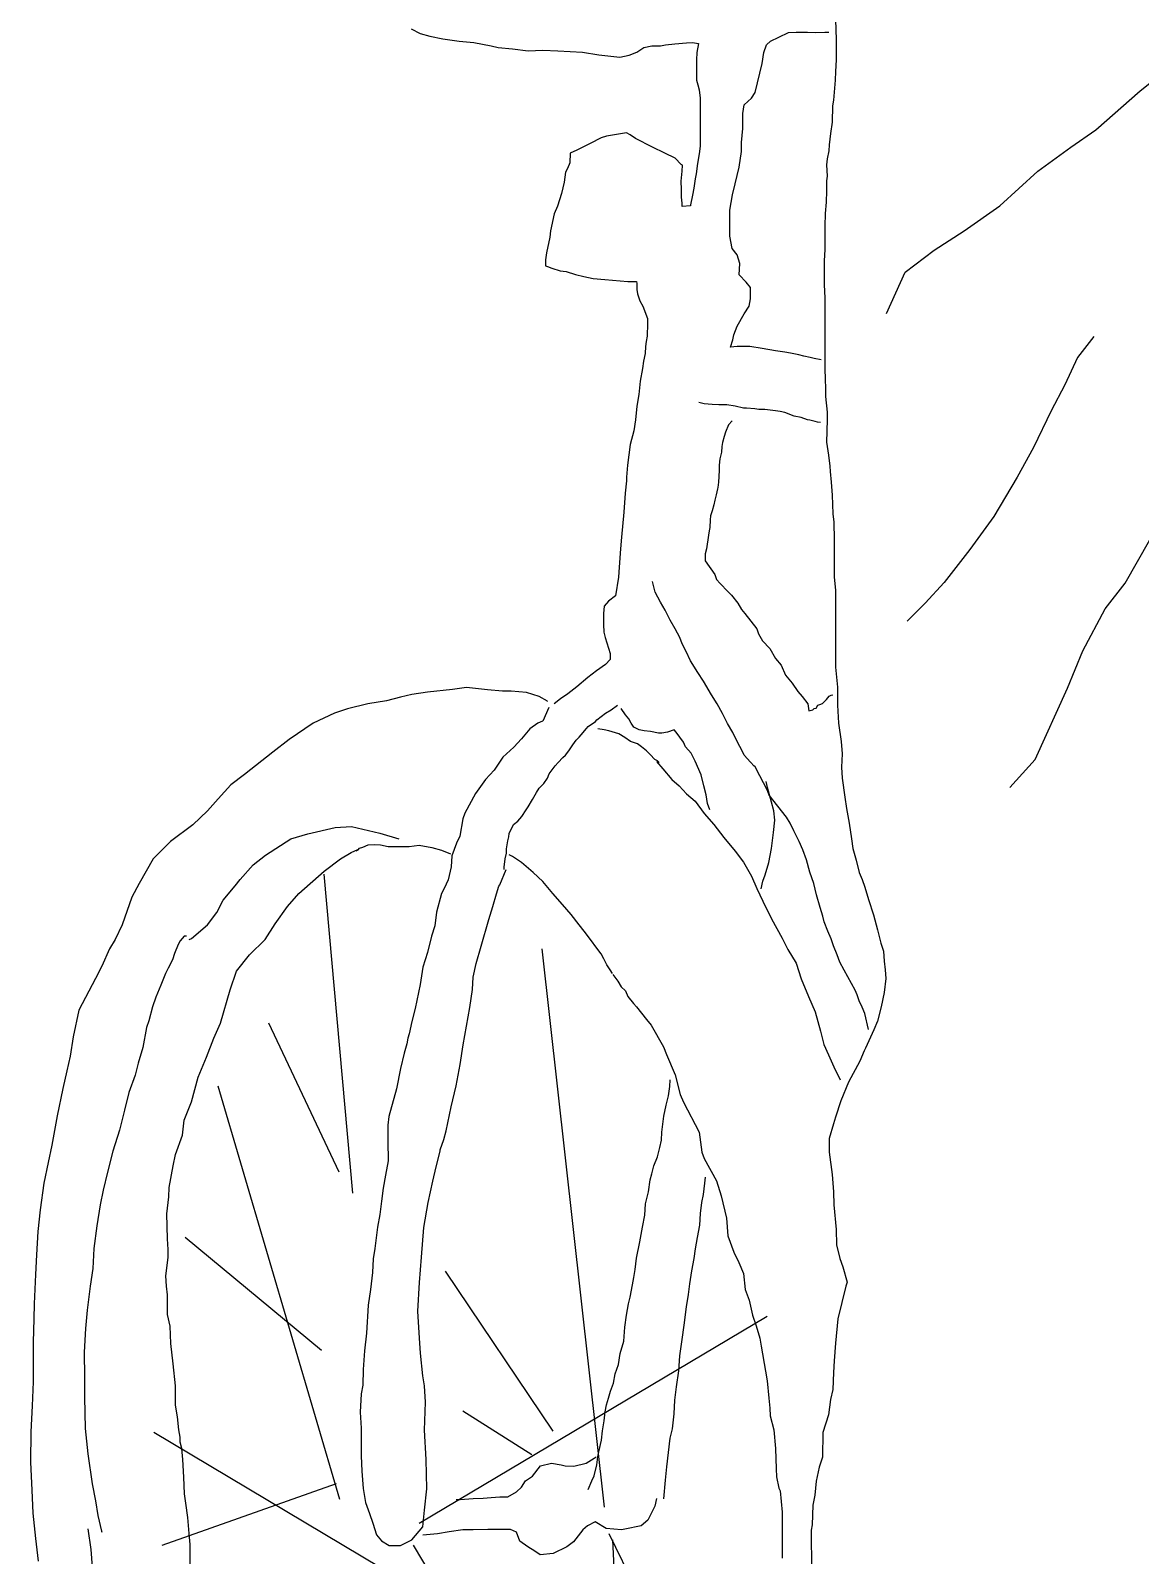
# Model space of a CAD drawing. Header units: millimetres. Extents: x 0 to 35, y -2 to 2.
# Drawn here: x 21.695 to 22.06, y 0.351 to 0.852 of the extents above; entities that cross this region are included whole.
import ezdxf

# ---------------------------------------------------------------- set-up
doc = ezdxf.new("R2010")
doc.units = ezdxf.units.MM
doc.layers.add('45-Biciklisti', color=7, linetype='Continuous')

# ---------------------------------------------------------------- blocks, each defined once
blk = doc.blocks.new('Cyclist 07 - Perspective view rear')
for p, q in [((-0.17984, 0.85227), (-0.17686, 0.85077)), ((-0.05597, 0.85107), (-0.05343, 0.85122)), ((-0.05343, 0.85122), (-0.0497, 0.85122)), ((-0.0497, 0.85122), (-0.04701, 0.85107)), ((-0.04701, 0.85107), (-0.04403, 0.85122)), ((-0.04403, 0.85122), (-0.04268, 0.85122)), ((-0.04045, 0.8554), (-0.0403, 0.84868)), ((-0.17686, 0.85077), (-0.17372, 0.84988)), ((-0.17372, 0.84988), (-0.1694, 0.84898)), ((-0.1694, 0.84898), (-0.16402, 0.84824)), ((-0.16402, 0.84824), (-0.15925, 0.84779)), ((-0.15925, 0.84779), (-0.15358, 0.84674)), ((-0.15358, 0.84674), (-0.15119, 0.84615)), ((-0.10343, 0.84615), (-0.10074, 0.84674)), ((-0.10074, 0.84674), (-0.09791, 0.84674)), ((-0.09791, 0.84674), (-0.09627, 0.84704)), ((-0.09627, 0.84704), (-0.09328, 0.84734)), ((-0.09328, 0.84734), (-0.0894, 0.84764)), ((-0.0894, 0.84764), (-0.08746, 0.84779)), ((-0.08746, 0.84779), (-0.08552, 0.84749)), ((-0.08552, 0.84749), (-0.08597, 0.84451)), ((-0.08552, 0.84749), (-0.08552, 0.84749)), ((-0.06403, 0.84451), (-0.06313, 0.84704)), ((-0.06313, 0.84704), (-0.06179, 0.84824)), ((-0.06179, 0.84824), (-0.0591, 0.84958)), ((-0.0591, 0.84958), (-0.05597, 0.85107)), ((-0.0403, 0.84868), (-0.0403, 0.84659)), ((-0.0403, 0.84659), (-0.0403, 0.84212)), ((-0.15119, 0.84615), (-0.14656, 0.8457)), ((-0.14656, 0.8457), (-0.14134, 0.8451)), ((-0.14134, 0.8451), (-0.13656, 0.84525)), ((-0.13656, 0.84525), (-0.13164, 0.8451)), ((-0.13164, 0.8451), (-0.12358, 0.84465)), ((-0.12358, 0.84465), (-0.1182, 0.84376)), ((-0.1182, 0.84376), (-0.11134, 0.84301)), ((-0.11134, 0.84301), (-0.1082, 0.84361)), ((-0.1082, 0.84361), (-0.10567, 0.84465)), ((-0.10567, 0.84465), (-0.10343, 0.84615)), ((-0.08597, 0.84451), (-0.08612, 0.84212)), ((-0.08612, 0.84212), (-0.08612, 0.84048)), ((-0.06462, 0.84092), (-0.06403, 0.84451)), ((-0.0403, 0.84212), (-0.04045, 0.83824)), ((-0.08612, 0.84048), (-0.08612, 0.83824)), ((-0.08612, 0.83824), (-0.08612, 0.8354)), ((-0.06686, 0.83137), (-0.06462, 0.84092)), ((-0.04045, 0.83824), (-0.0406, 0.8354)), ((0.05955, 0.83197), (0.06821, 0.83883)), ((-0.08612, 0.8354), (-0.08567, 0.83391)), ((-0.08567, 0.83391), (-0.08522, 0.83227)), ((-0.08522, 0.83227), (-0.08492, 0.82958)), ((-0.06806, 0.82958), (-0.06686, 0.83137)), ((-0.0406, 0.8354), (-0.04119, 0.82883)), ((0.04492, 0.81913), (0.05955, 0.83197)), ((-0.08492, 0.82958), (-0.08492, 0.82824)), ((-0.08492, 0.82824), (-0.08492, 0.8251)), ((-0.07089, 0.82451), (-0.07045, 0.82734)), ((-0.07045, 0.82734), (-0.06806, 0.82958)), ((-0.04149, 0.82704), (-0.04164, 0.82167)), ((-0.04119, 0.82883), (-0.04149, 0.82704)), ((-0.08492, 0.8251), (-0.08492, 0.82316)), ((-0.08492, 0.82316), (-0.08492, 0.82137)), ((-0.08492, 0.82137), (-0.08492, 0.81913)), ((-0.07089, 0.81958), (-0.07089, 0.82451)), ((-0.04164, 0.82167), (-0.04209, 0.81794)), ((-0.11746, 0.81645), (-0.12104, 0.81466)), ((-0.11567, 0.81704), (-0.11746, 0.81645)), ((-0.1091, 0.81809), (-0.11567, 0.81704)), ((-0.10791, 0.81749), (-0.1091, 0.81809)), ((-0.10612, 0.8163), (-0.10791, 0.81749)), ((-0.10059, 0.81346), (-0.10612, 0.8163)), ((-0.08492, 0.81913), (-0.08492, 0.81749)), ((-0.08492, 0.81749), (-0.08492, 0.81525)), ((-0.07134, 0.81495), (-0.07089, 0.81958)), ((-0.04209, 0.81794), (-0.04254, 0.81421)), ((0.03671, 0.81346), (0.04492, 0.81913)), ((-0.12761, 0.81152), (-0.12776, 0.80824)), ((-0.12537, 0.81242), (-0.12761, 0.81152)), ((-0.12104, 0.81466), (-0.12537, 0.81242)), ((-0.09656, 0.81152), (-0.10059, 0.81346)), ((-0.09313, 0.80988), (-0.09656, 0.81152)), ((-0.08522, 0.81122), (-0.08582, 0.80809)), ((-0.08492, 0.81376), (-0.08522, 0.81122)), ((-0.08492, 0.81525), (-0.08492, 0.81376)), ((-0.07209, 0.80689), (-0.07134, 0.81197)), ((-0.07134, 0.81197), (-0.07134, 0.81495)), ((-0.04268, 0.81227), (-0.04328, 0.80958)), ((-0.04254, 0.81421), (-0.04268, 0.81227)), ((0.02597, 0.80555), (0.03671, 0.81346)), ((-0.1285, 0.80645), (-0.1291, 0.80525)), ((-0.12776, 0.80824), (-0.1285, 0.80645)), ((-0.09119, 0.80779), (-0.09313, 0.80988)), ((-0.09074, 0.80749), (-0.09119, 0.80779)), ((-0.09089, 0.80555), (-0.09074, 0.80749)), ((-0.08582, 0.80809), (-0.08627, 0.80466)), ((-0.07343, 0.80137), (-0.07209, 0.80689)), ((-0.04328, 0.80958), (-0.04343, 0.80764)), ((-0.04343, 0.80764), (-0.04328, 0.80391)), ((-0.12955, 0.80197), (-0.13044, 0.79824)), ((-0.1291, 0.80525), (-0.12955, 0.80197)), ((-0.09119, 0.80227), (-0.09089, 0.80555)), ((-0.09104, 0.79958), (-0.09119, 0.80227)), ((-0.08656, 0.80301), (-0.08701, 0.80003)), ((-0.08627, 0.80466), (-0.08656, 0.80301)), ((-0.07433, 0.79779), (-0.07343, 0.80137)), ((-0.04328, 0.80391), (-0.04343, 0.80242)), ((-0.04343, 0.80242), (-0.04343, 0.79913)), ((0.01343, 0.79421), (0.02597, 0.80555)), ((-0.13044, 0.79824), (-0.13179, 0.79406)), ((-0.09104, 0.79704), (-0.09104, 0.79958)), ((-0.09089, 0.7951), (-0.09104, 0.79704)), ((-0.08746, 0.79764), (-0.08806, 0.79451)), ((-0.08701, 0.80003), (-0.08746, 0.79764)), ((-0.07522, 0.79272), (-0.07433, 0.79779)), ((-0.04343, 0.79913), (-0.04358, 0.7954)), ((-0.13283, 0.79152), (-0.13402, 0.786)), ((-0.13179, 0.79406), (-0.13283, 0.79152)), ((-0.09089, 0.79406), (-0.09089, 0.7951)), ((-0.08806, 0.79421), (-0.09089, 0.79391)), ((-0.09089, 0.79391), (-0.09089, 0.79406)), ((-0.08806, 0.79451), (-0.08806, 0.79421)), ((-0.07522, 0.78884), (-0.07522, 0.79272)), ((-0.04388, 0.79167), (-0.04403, 0.78749)), ((-0.04358, 0.7954), (-0.04388, 0.79167)), ((0.00179, 0.786), (0.01343, 0.79421)), ((-0.07522, 0.78421), (-0.07522, 0.78884)), ((-0.04403, 0.78749), (-0.04403, 0.78212)), ((-0.13432, 0.78391), (-0.13537, 0.77869)), ((-0.13402, 0.786), (-0.13432, 0.78391)), ((-0.07447, 0.78018), (-0.07522, 0.78421)), ((-0.04403, 0.78212), (-0.04403, 0.77988)), ((-0.00806, 0.77958), (0.00179, 0.786)), ((-0.13537, 0.77869), (-0.13567, 0.77645)), ((-0.13567, 0.77645), (-0.13567, 0.77451)), ((-0.07283, 0.77809), (-0.07447, 0.78018)), ((-0.07194, 0.77525), (-0.07283, 0.77809)), ((-0.04403, 0.77988), (-0.04418, 0.77615)), ((-0.04418, 0.77615), (-0.04418, 0.77272)), ((-0.01761, 0.77242), (-0.00806, 0.77958)), ((-0.13567, 0.77451), (-0.13507, 0.77421)), ((-0.13507, 0.77421), (-0.13358, 0.77376)), ((-0.13358, 0.77376), (-0.13089, 0.77287)), ((-0.13089, 0.77287), (-0.12895, 0.77257)), ((-0.12895, 0.77257), (-0.12582, 0.77167)), ((-0.12582, 0.77167), (-0.12313, 0.77093)), ((-0.07209, 0.77152), (-0.07194, 0.77525)), ((-0.06985, 0.76913), (-0.07209, 0.77152)), ((-0.04418, 0.77272), (-0.04418, 0.76839)), ((-0.02373, 0.75884), (-0.01761, 0.77242)), ((-0.12313, 0.77093), (-0.12, 0.77033)), ((-0.12, 0.77033), (-0.11626, 0.77003)), ((-0.11626, 0.77003), (-0.11119, 0.76958)), ((-0.11119, 0.76958), (-0.10865, 0.76928)), ((-0.10865, 0.76928), (-0.10582, 0.76928)), ((-0.10582, 0.76928), (-0.10567, 0.76869)), ((-0.10567, 0.76869), (-0.10567, 0.76675)), ((-0.10567, 0.76675), (-0.10552, 0.76525)), ((-0.06836, 0.76734), (-0.06985, 0.76913)), ((-0.06836, 0.76361), (-0.06836, 0.76734)), ((-0.04418, 0.76839), (-0.04403, 0.76391)), ((-0.10552, 0.76525), (-0.10477, 0.76302)), ((-0.10477, 0.76302), (-0.10373, 0.76122)), ((-0.10373, 0.76122), (-0.10223, 0.7572)), ((-0.07045, 0.75869), (-0.0688, 0.76122)), ((-0.0688, 0.76122), (-0.06836, 0.76361)), ((-0.04403, 0.76391), (-0.04403, 0.76063)), ((-0.10223, 0.7572), (-0.10223, 0.75555)), ((-0.07283, 0.75466), (-0.07045, 0.75869)), ((-0.04403, 0.76063), (-0.04403, 0.75764)), ((-0.04403, 0.75764), (-0.04403, 0.75182)), ((-0.10238, 0.75137), (-0.10268, 0.74958)), ((-0.10223, 0.75555), (-0.10238, 0.75137)), ((-0.07418, 0.75018), (-0.07388, 0.75182)), ((-0.07388, 0.75182), (-0.07283, 0.75466)), ((-0.04403, 0.75182), (-0.04403, 0.74973)), ((0.04433, 0.75123), (0.03895, 0.74436)), ((-0.10283, 0.74794), (-0.10298, 0.7457)), ((-0.10268, 0.74958), (-0.10283, 0.74794)), ((-0.07492, 0.74779), (-0.07418, 0.75018)), ((-0.07283, 0.74794), (-0.07492, 0.74779)), ((-0.06865, 0.74794), (-0.07283, 0.74794)), ((-0.06462, 0.74734), (-0.06865, 0.74794)), ((-0.06015, 0.7466), (-0.06462, 0.74734)), ((-0.05716, 0.74615), (-0.06015, 0.7466)), ((-0.05522, 0.74585), (-0.05716, 0.74615)), ((-0.04403, 0.74973), (-0.04403, 0.74346)), ((-0.10358, 0.74317), (-0.10388, 0.74078)), ((-0.10298, 0.7457), (-0.10358, 0.74317)), ((-0.05254, 0.74526), (-0.05522, 0.74585)), ((-0.05089, 0.74481), (-0.05254, 0.74526)), ((-0.0488, 0.74436), (-0.05089, 0.74481)), ((-0.04746, 0.74406), (-0.0488, 0.74436)), ((-0.04522, 0.74361), (-0.04746, 0.74406)), ((-0.04403, 0.74346), (-0.04403, 0.74078)), ((0.03895, 0.74436), (0.03477, 0.7354)), ((-0.10462, 0.7366), (-0.10507, 0.73227)), ((-0.10388, 0.74078), (-0.10462, 0.7366)), ((-0.04403, 0.74078), (-0.04388, 0.7372)), ((-0.04388, 0.7372), (-0.04373, 0.73436)), ((-0.10507, 0.73227), (-0.10567, 0.72839)), ((-0.04373, 0.73436), (-0.04373, 0.73152)), ((-0.04373, 0.73152), (-0.04328, 0.72645)), ((0.03477, 0.7354), (0.0303, 0.7269)), ((-0.10567, 0.72839), (-0.10612, 0.72391)), ((-0.08358, 0.72914), (-0.08537, 0.72958)), ((-0.08104, 0.72899), (-0.08358, 0.72914)), ((-0.0788, 0.72884), (-0.08104, 0.72899)), ((-0.07612, 0.72884), (-0.0788, 0.72884)), ((-0.07343, 0.72839), (-0.07612, 0.72884)), ((-0.07074, 0.72779), (-0.07343, 0.72839)), ((-0.0697, 0.72779), (-0.07074, 0.72779)), ((-0.06701, 0.72749), (-0.0697, 0.72779)), ((-0.06567, 0.72735), (-0.06701, 0.72749)), ((-0.06373, 0.72735), (-0.06567, 0.72735)), ((-0.06015, 0.7269), (-0.06373, 0.72735)), ((-0.05865, 0.7266), (-0.06015, 0.7269)), ((-0.05716, 0.7263), (-0.05865, 0.7266)), ((-0.05403, 0.72511), (-0.05716, 0.7263)), ((-0.04328, 0.72645), (-0.04328, 0.72391)), ((0.0303, 0.7269), (0.02448, 0.71481)), ((-0.10612, 0.72391), (-0.10671, 0.72033)), ((-0.07567, 0.72227), (-0.07656, 0.71988)), ((-0.07447, 0.72361), (-0.07567, 0.72227)), ((-0.05179, 0.72466), (-0.05403, 0.72511)), ((-0.0497, 0.72391), (-0.05179, 0.72466)), ((-0.04895, 0.72376), (-0.0497, 0.72391)), ((-0.04716, 0.72332), (-0.04895, 0.72376)), ((-0.04642, 0.72317), (-0.04716, 0.72332)), ((-0.04537, 0.72302), (-0.04642, 0.72317)), ((-0.04328, 0.72391), (-0.04343, 0.7166)), ((-0.10671, 0.72033), (-0.10791, 0.71585)), ((-0.07761, 0.71645), (-0.07776, 0.71511)), ((-0.07701, 0.71839), (-0.07761, 0.71645)), ((-0.07656, 0.71988), (-0.07701, 0.71839)), ((-0.04343, 0.7166), (-0.04283, 0.71227)), ((-0.10791, 0.71585), (-0.1088, 0.70899)), ((-0.0785, 0.71108), (-0.07865, 0.70899)), ((-0.07791, 0.71332), (-0.0785, 0.71108)), ((-0.07776, 0.71511), (-0.07791, 0.71332)), ((-0.04283, 0.71227), (-0.04239, 0.70869)), ((0.02448, 0.71481), (0.0191, 0.70511)), ((-0.1088, 0.70899), (-0.1091, 0.70511)), ((-0.07865, 0.70735), (-0.0788, 0.70526)), ((-0.07865, 0.70899), (-0.07865, 0.70735)), ((-0.04239, 0.70869), (-0.04224, 0.7069)), ((-0.04224, 0.7069), (-0.04194, 0.70347)), ((-0.1091, 0.70391), (-0.10955, 0.69988)), ((-0.1091, 0.70511), (-0.1091, 0.70391)), ((-0.07925, 0.70123), (-0.0797, 0.69929)), ((-0.0791, 0.70167), (-0.07925, 0.70123)), ((-0.07895, 0.70347), (-0.0791, 0.70167)), ((-0.0788, 0.70526), (-0.07895, 0.70347)), ((-0.04194, 0.70347), (-0.04164, 0.69914)), ((0.0191, 0.70511), (0.01149, 0.69212)), ((-0.10955, 0.69988), (-0.11, 0.69362)), ((-0.08044, 0.696), (-0.08104, 0.69406)), ((-0.08015, 0.6975), (-0.08044, 0.696)), ((-0.0797, 0.69929), (-0.08015, 0.6975)), ((-0.04164, 0.69914), (-0.04134, 0.69302)), ((-0.11, 0.69362), (-0.11074, 0.68541)), ((-0.08164, 0.69108), (-0.08179, 0.68854)), ((-0.08149, 0.69242), (-0.08164, 0.69108)), ((-0.08104, 0.69406), (-0.08149, 0.69242)), ((-0.04134, 0.69302), (-0.04104, 0.69033)), ((0.01149, 0.69212), (0.00358, 0.68138)), ((-0.08224, 0.686), (-0.08283, 0.68153)), ((-0.08194, 0.6875), (-0.08224, 0.686)), ((-0.08179, 0.68854), (-0.08194, 0.6875)), ((-0.04104, 0.69033), (-0.04089, 0.68451)), ((-0.11104, 0.68153), (-0.11149, 0.67556)), ((-0.11074, 0.68541), (-0.11104, 0.68153)), ((-0.08283, 0.68153), (-0.08328, 0.67988)), ((-0.04089, 0.68451), (-0.04089, 0.67929)), ((0.00358, 0.68138), (-0.00478, 0.67048)), ((0.05462, 0.67033), (0.06268, 0.68451)), ((-0.08328, 0.67988), (-0.08328, 0.67765)), ((-0.08328, 0.67765), (-0.08015, 0.67317)), ((-0.04089, 0.67929), (-0.04089, 0.67227)), ((-0.11179, 0.67227), (-0.11268, 0.66615)), ((-0.11149, 0.67556), (-0.11179, 0.67227)), ((-0.08015, 0.67317), (-0.07955, 0.67153)), ((-0.07955, 0.67153), (-0.07836, 0.67018)), ((-0.04089, 0.67227), (-0.04045, 0.66794)), ((-0.11268, 0.66615), (-0.11507, 0.66436)), ((-0.0997, 0.66735), (-0.10059, 0.67078)), ((-0.09791, 0.66406), (-0.0997, 0.66735)), ((-0.07836, 0.67018), (-0.07582, 0.6675)), ((-0.07582, 0.6675), (-0.07462, 0.6663)), ((-0.07462, 0.6663), (-0.07253, 0.66377)), ((-0.04045, 0.66794), (-0.04045, 0.66287)), ((-0.00478, 0.67048), (-0.01104, 0.66377)), ((0.04806, 0.66183), (0.05462, 0.67033)), ((-0.11641, 0.66272), (-0.11671, 0.66033)), ((-0.11507, 0.66436), (-0.11641, 0.66272)), ((-0.09641, 0.66138), (-0.09791, 0.66406)), ((-0.09477, 0.65809), (-0.09641, 0.66138)), ((-0.07253, 0.66377), (-0.07134, 0.66168)), ((-0.07134, 0.66168), (-0.0703, 0.66033)), ((-0.04045, 0.66287), (-0.04045, 0.65481)), ((-0.01104, 0.66377), (-0.01701, 0.6578)), ((0.04074, 0.64809), (0.04806, 0.66183)), ((-0.11671, 0.66033), (-0.11671, 0.65675)), ((-0.11671, 0.65675), (-0.11656, 0.65421)), ((-0.09313, 0.65526), (-0.09477, 0.65809)), ((-0.0703, 0.66033), (-0.06627, 0.65526)), ((-0.11656, 0.65421), (-0.11611, 0.65242)), ((-0.11611, 0.65242), (-0.11447, 0.6472)), ((-0.09164, 0.65242), (-0.09313, 0.65526)), ((-0.09089, 0.65033), (-0.09164, 0.65242)), ((-0.06627, 0.65526), (-0.06582, 0.65362)), ((-0.06582, 0.65362), (-0.06448, 0.65138)), ((-0.06448, 0.65138), (-0.06209, 0.64884)), ((-0.04045, 0.65481), (-0.04045, 0.64645)), ((-0.11447, 0.6472), (-0.11447, 0.64526)), ((-0.08955, 0.6478), (-0.09089, 0.65033)), ((-0.08806, 0.64481), (-0.08955, 0.6478)), ((-0.06209, 0.64884), (-0.06015, 0.64556)), ((-0.04045, 0.64645), (-0.04045, 0.64272)), ((0.03567, 0.63586), (0.04074, 0.64809)), ((-0.11895, 0.64153), (-0.12179, 0.63929)), ((-0.11597, 0.64362), (-0.11895, 0.64153)), ((-0.11447, 0.64526), (-0.11597, 0.64362)), ((-0.08567, 0.64093), (-0.08806, 0.64481)), ((-0.08388, 0.6381), (-0.08567, 0.64093)), ((-0.06015, 0.64556), (-0.05836, 0.64332)), ((-0.05836, 0.64332), (-0.05686, 0.64004)), ((-0.04045, 0.64272), (-0.03985, 0.63615)), ((-0.16164, 0.63601), (-0.16626, 0.63541)), ((-0.15477, 0.63526), (-0.16164, 0.63601)), ((-0.12537, 0.6363), (-0.12835, 0.63392)), ((-0.12179, 0.63929), (-0.12537, 0.6363)), ((-0.08119, 0.63362), (-0.08388, 0.6381)), ((-0.05686, 0.64004), (-0.05477, 0.6375)), ((-0.05477, 0.6375), (-0.05283, 0.63466)), ((-0.03985, 0.63615), (-0.03985, 0.63018)), ((-0.1879, 0.63168), (-0.19402, 0.63063)), ((-0.18328, 0.63287), (-0.1879, 0.63168)), ((-0.17955, 0.63377), (-0.18328, 0.63287)), ((-0.17447, 0.63451), (-0.17955, 0.63377)), ((-0.16626, 0.63541), (-0.17447, 0.63451)), ((-0.14985, 0.63481), (-0.15477, 0.63526)), ((-0.14701, 0.63481), (-0.14985, 0.63481)), ((-0.14193, 0.63436), (-0.14701, 0.63481)), ((-0.13776, 0.63302), (-0.14193, 0.63436)), ((-0.13507, 0.63153), (-0.13776, 0.63302)), ((-0.13507, 0.63138), (-0.13507, 0.63153)), ((-0.13074, 0.63227), (-0.13283, 0.63063)), ((-0.12835, 0.63392), (-0.13074, 0.63227)), ((-0.0794, 0.63063), (-0.08119, 0.63362)), ((-0.05283, 0.63466), (-0.05149, 0.63302)), ((-0.05149, 0.63302), (-0.04955, 0.63063)), ((-0.04477, 0.63078), (-0.04343, 0.63213)), ((-0.04343, 0.63213), (-0.04254, 0.63317)), ((-0.04254, 0.63317), (-0.04194, 0.63347)), ((-0.04194, 0.63347), (-0.04134, 0.63362)), ((0.02507, 0.61242), (0.03567, 0.63586)), ((-0.20492, 0.62765), (-0.21193, 0.62436)), ((-0.20074, 0.62899), (-0.20492, 0.62765)), ((-0.19402, 0.63063), (-0.20074, 0.62899)), ((-0.13462, 0.62944), (-0.13656, 0.62496)), ((-0.1188, 0.62541), (-0.11597, 0.62765)), ((-0.11597, 0.62765), (-0.11417, 0.62869)), ((-0.11417, 0.62869), (-0.11209, 0.63018)), ((-0.1094, 0.62705), (-0.11089, 0.62914)), ((-0.10835, 0.62571), (-0.1094, 0.62705)), ((-0.07761, 0.6275), (-0.0794, 0.63063)), ((-0.07597, 0.62422), (-0.07761, 0.6275)), ((-0.04955, 0.63063), (-0.04925, 0.62839)), ((-0.04925, 0.62839), (-0.04791, 0.62869)), ((-0.04791, 0.62869), (-0.04746, 0.62914)), ((-0.04746, 0.62914), (-0.04686, 0.62929)), ((-0.04686, 0.62929), (-0.04627, 0.63018)), ((-0.04627, 0.63018), (-0.04567, 0.63048)), ((-0.04567, 0.63048), (-0.04477, 0.63078)), ((-0.03985, 0.63018), (-0.03955, 0.62436)), ((-0.21193, 0.62436), (-0.21984, 0.61899)), ((-0.14089, 0.62242), (-0.14358, 0.61914)), ((-0.1382, 0.62436), (-0.14089, 0.62242)), ((-0.13671, 0.62496), (-0.1382, 0.62436)), ((-0.13656, 0.62496), (-0.13671, 0.62496)), ((-0.12403, 0.62048), (-0.12223, 0.62257)), ((-0.12223, 0.62257), (-0.12164, 0.62317)), ((-0.12164, 0.62317), (-0.11925, 0.62481)), ((-0.11925, 0.62481), (-0.1188, 0.62541)), ((-0.11641, 0.62213), (-0.1185, 0.62242)), ((-0.11492, 0.62183), (-0.11641, 0.62213)), ((-0.11164, 0.62078), (-0.11492, 0.62183)), ((-0.10761, 0.62436), (-0.10835, 0.62571)), ((-0.10671, 0.62302), (-0.10761, 0.62436)), ((-0.10492, 0.62213), (-0.10671, 0.62302)), ((-0.10328, 0.62183), (-0.10492, 0.62213)), ((-0.10119, 0.62153), (-0.10328, 0.62183)), ((-0.09865, 0.62108), (-0.10119, 0.62153)), ((-0.09746, 0.62108), (-0.09865, 0.62108)), ((-0.09567, 0.62138), (-0.09746, 0.62108)), ((-0.09343, 0.62213), (-0.09567, 0.62138)), ((-0.09283, 0.62138), (-0.09343, 0.62213)), ((-0.09044, 0.6181), (-0.09283, 0.62138)), ((-0.07418, 0.62123), (-0.07597, 0.62422)), ((-0.07268, 0.6181), (-0.07418, 0.62123)), ((-0.03955, 0.62436), (-0.03866, 0.61825)), ((-0.21984, 0.61899), (-0.22522, 0.61481)), ((-0.14611, 0.61645), (-0.1497, 0.61317)), ((-0.14358, 0.61914), (-0.14611, 0.61645)), ((-0.12805, 0.61526), (-0.12671, 0.6172)), ((-0.12671, 0.6172), (-0.12567, 0.61869)), ((-0.12567, 0.61869), (-0.12462, 0.61974)), ((-0.12462, 0.61974), (-0.12403, 0.62048)), ((-0.1097, 0.61959), (-0.11164, 0.62078)), ((-0.10776, 0.61825), (-0.1097, 0.61959)), ((-0.10552, 0.6175), (-0.10776, 0.61825)), ((-0.10418, 0.6166), (-0.10552, 0.6175)), ((-0.10253, 0.61526), (-0.10418, 0.6166)), ((-0.0897, 0.6166), (-0.09044, 0.6181)), ((-0.08791, 0.61451), (-0.0897, 0.6166)), ((-0.07119, 0.61526), (-0.07268, 0.6181)), ((-0.03866, 0.61825), (-0.03836, 0.61422)), ((-0.22522, 0.61481), (-0.23447, 0.6075)), ((-0.1497, 0.61317), (-0.15253, 0.60884)), ((-0.13253, 0.61033), (-0.13149, 0.61138)), ((-0.13149, 0.61138), (-0.13, 0.61302)), ((-0.13, 0.61302), (-0.1291, 0.61377)), ((-0.1291, 0.61377), (-0.12805, 0.61526)), ((-0.10134, 0.61407), (-0.10253, 0.61526)), ((-0.09985, 0.61242), (-0.10134, 0.61407)), ((-0.09895, 0.61198), (-0.09985, 0.61242)), ((-0.09925, 0.61168), (-0.09716, 0.60929)), ((-0.09835, 0.61138), (-0.09895, 0.61198)), ((-0.08656, 0.61183), (-0.08791, 0.61451)), ((-0.08462, 0.60735), (-0.08656, 0.61183)), ((-0.07045, 0.61377), (-0.07119, 0.61526)), ((-0.06836, 0.61153), (-0.07045, 0.61377)), ((-0.06716, 0.61019), (-0.06836, 0.61153)), ((-0.03836, 0.61422), (-0.03851, 0.60989)), ((0.01672, 0.60317), (0.02507, 0.61242)), ((-0.23447, 0.6075), (-0.23895, 0.60407)), ((-0.15253, 0.60884), (-0.15537, 0.60586)), ((-0.13626, 0.60451), (-0.13507, 0.60631)), ((-0.13507, 0.60631), (-0.13447, 0.60765)), ((-0.13447, 0.60765), (-0.13253, 0.61033)), ((-0.09716, 0.60929), (-0.09418, 0.60586)), ((-0.08373, 0.60377), (-0.08462, 0.60735)), ((-0.06701, 0.61019), (-0.06716, 0.61019)), ((-0.06537, 0.60705), (-0.06701, 0.61019)), ((-0.06701, 0.61019), (-0.06701, 0.61019)), ((-0.06298, 0.60242), (-0.06537, 0.60705)), ((-0.03851, 0.60989), (-0.03836, 0.60631)), ((-0.03836, 0.60631), (-0.03746, 0.60004)), ((-0.23895, 0.60407), (-0.24313, 0.59944)), ((-0.15865, 0.60123), (-0.16223, 0.59481)), ((-0.15537, 0.60586), (-0.15865, 0.60123)), ((-0.13999, 0.59929), (-0.13865, 0.60153)), ((-0.13865, 0.60153), (-0.13776, 0.60302)), ((-0.13776, 0.60302), (-0.13626, 0.60451)), ((-0.09418, 0.60586), (-0.09179, 0.60377)), ((-0.09179, 0.60377), (-0.0894, 0.60108)), ((-0.0894, 0.60108), (-0.08656, 0.59869)), ((-0.08298, 0.60078), (-0.08373, 0.60377)), ((-0.06283, 0.60317), (-0.06328, 0.60511)), ((-0.06224, 0.60063), (-0.06298, 0.60242)), ((-0.06149, 0.5984), (-0.06283, 0.60317)), ((-0.24313, 0.59944), (-0.24671, 0.59556)), ((-0.14343, 0.59362), (-0.14208, 0.59586)), ((-0.14208, 0.59586), (-0.14134, 0.5969)), ((-0.14134, 0.5969), (-0.13999, 0.59929)), ((-0.08656, 0.59869), (-0.08358, 0.59466)), ((-0.08253, 0.59795), (-0.08298, 0.60078)), ((-0.08179, 0.59586), (-0.08253, 0.59795)), ((-0.05657, 0.59347), (-0.06224, 0.60063)), ((-0.06074, 0.59556), (-0.06149, 0.5984)), ((-0.03746, 0.60004), (-0.03686, 0.59631)), ((-0.03686, 0.59631), (-0.03597, 0.59153)), ((-0.25148, 0.59093), (-0.2588, 0.58541)), ((-0.24671, 0.59556), (-0.25148, 0.59093)), ((-0.16283, 0.59287), (-0.16387, 0.5872)), ((-0.16223, 0.59481), (-0.16283, 0.59287)), ((-0.14761, 0.5881), (-0.14626, 0.59108)), ((-0.14626, 0.59108), (-0.14477, 0.59213)), ((-0.14477, 0.59213), (-0.14343, 0.59362)), ((-0.08358, 0.59466), (-0.08044, 0.59108)), ((-0.08044, 0.59108), (-0.07716, 0.58675)), ((-0.06089, 0.5884), (-0.06045, 0.59243)), ((-0.06045, 0.59243), (-0.06074, 0.59556)), ((-0.05537, 0.59153), (-0.05657, 0.59347)), ((-0.05418, 0.58899), (-0.05537, 0.59153)), ((-0.03597, 0.59153), (-0.03522, 0.58631)), ((-0.2276, 0.58093), (-0.21925, 0.58631)), ((-0.21925, 0.58631), (-0.21372, 0.58795)), ((-0.21372, 0.58795), (-0.20477, 0.59004)), ((-0.20477, 0.59004), (-0.1994, 0.59034)), ((-0.1994, 0.59034), (-0.19014, 0.58825)), ((-0.19014, 0.58825), (-0.18387, 0.58631)), ((-0.16387, 0.5872), (-0.16492, 0.58496)), ((-0.14805, 0.58571), (-0.14776, 0.58705)), ((-0.14776, 0.58705), (-0.14761, 0.5881)), ((-0.07716, 0.58675), (-0.07343, 0.58228)), ((-0.06149, 0.58317), (-0.06089, 0.5884)), ((-0.05239, 0.58541), (-0.05418, 0.58899)), ((-0.03522, 0.58631), (-0.03477, 0.58317)), ((-0.2588, 0.58541), (-0.26447, 0.57974)), ((-0.23163, 0.5778), (-0.2276, 0.58093)), ((-0.20298, 0.57974), (-0.19954, 0.58183)), ((-0.19954, 0.58183), (-0.19731, 0.58287)), ((-0.1979, 0.58243), (-0.19716, 0.58272)), ((-0.19716, 0.58272), (-0.19671, 0.58332)), ((-0.19671, 0.58332), (-0.19566, 0.58362)), ((-0.19566, 0.58362), (-0.19387, 0.58437)), ((-0.19387, 0.58437), (-0.19178, 0.58451)), ((-0.19178, 0.58451), (-0.18984, 0.58437)), ((-0.18984, 0.58437), (-0.18731, 0.58377)), ((-0.18731, 0.58377), (-0.18581, 0.58377)), ((-0.18581, 0.58377), (-0.18044, 0.58377)), ((-0.18044, 0.58377), (-0.17716, 0.58422)), ((-0.17716, 0.58422), (-0.17298, 0.58347)), ((-0.17298, 0.58347), (-0.16984, 0.58257)), ((-0.16984, 0.58257), (-0.16686, 0.58138)), ((-0.16492, 0.58496), (-0.16641, 0.58078)), ((-0.14895, 0.57974), (-0.1485, 0.58168)), ((-0.1485, 0.58302), (-0.14805, 0.58571)), ((-0.1485, 0.58168), (-0.1485, 0.58302)), ((-0.14656, 0.58049), (-0.14761, 0.58108)), ((-0.07343, 0.58228), (-0.07074, 0.57869)), ((-0.06239, 0.57855), (-0.06149, 0.58317)), ((-0.05119, 0.58272), (-0.05239, 0.58541)), ((-0.05, 0.57944), (-0.05119, 0.58272)), ((-0.03477, 0.58317), (-0.03373, 0.57929)), ((-0.26447, 0.57974), (-0.26909, 0.57168)), ((-0.23596, 0.57302), (-0.23163, 0.5778)), ((-0.20835, 0.57571), (-0.20298, 0.57974)), ((-0.16671, 0.5772), (-0.16761, 0.57287)), ((-0.16641, 0.58078), (-0.16671, 0.5772)), ((-0.15074, 0.57123), (-0.14865, 0.57631)), ((-0.14925, 0.5772), (-0.1491, 0.57884)), ((-0.14925, 0.57631), (-0.14925, 0.5772)), ((-0.1491, 0.57884), (-0.14895, 0.57974)), ((-0.14358, 0.57855), (-0.14656, 0.58049)), ((-0.1397, 0.57526), (-0.14358, 0.57855)), ((-0.07074, 0.57869), (-0.06806, 0.57407)), ((-0.06358, 0.57452), (-0.06239, 0.57855)), ((-0.04895, 0.57541), (-0.05, 0.57944)), ((-0.03373, 0.57929), (-0.03269, 0.57526)), ((-0.26909, 0.57168), (-0.27148, 0.5672)), ((-0.24148, 0.56616), (-0.2376, 0.57093)), ((-0.2376, 0.57093), (-0.23596, 0.57302)), ((-0.21671, 0.5684), (-0.20835, 0.57571)), ((-0.20848, 0.57479), (-0.1991, 0.46995)), ((-0.16761, 0.57287), (-0.16895, 0.57004)), ((-0.15104, 0.57078), (-0.15074, 0.57123)), ((-0.13656, 0.57228), (-0.1397, 0.57526)), ((-0.13328, 0.5684), (-0.13656, 0.57228)), ((-0.06806, 0.57407), (-0.06627, 0.57004)), ((-0.06492, 0.56989), (-0.06433, 0.57243)), ((-0.06433, 0.57243), (-0.06358, 0.57452)), ((-0.04761, 0.57168), (-0.04895, 0.57541)), ((-0.04671, 0.56795), (-0.04761, 0.57168)), ((-0.03269, 0.57526), (-0.03179, 0.57302)), ((-0.03179, 0.57302), (-0.03089, 0.57049)), ((-0.27148, 0.5672), (-0.27462, 0.5581)), ((-0.24357, 0.56213), (-0.24148, 0.56616)), ((-0.22044, 0.56407), (-0.21671, 0.5684)), ((-0.16984, 0.5684), (-0.17149, 0.56228)), ((-0.16895, 0.57004), (-0.16984, 0.5684)), ((-0.15298, 0.56407), (-0.15179, 0.56825)), ((-0.15179, 0.56825), (-0.15104, 0.57078)), ((-0.13014, 0.56481), (-0.13328, 0.5684)), ((-0.06627, 0.57004), (-0.06433, 0.56586)), ((-0.06433, 0.56586), (-0.06149, 0.56004)), ((-0.04552, 0.56377), (-0.04671, 0.56795)), ((-0.03089, 0.57049), (-0.0297, 0.56646)), ((-0.0297, 0.56646), (-0.02806, 0.56138)), ((-0.24671, 0.5581), (-0.24357, 0.56213)), ((-0.22447, 0.5584), (-0.22044, 0.56407)), ((-0.17149, 0.56228), (-0.17208, 0.5578)), ((-0.15432, 0.55989), (-0.15298, 0.56407)), ((-0.12731, 0.56153), (-0.13014, 0.56481)), ((-0.12462, 0.5581), (-0.12731, 0.56153)), ((-0.04463, 0.56093), (-0.04552, 0.56377)), ((-0.04418, 0.55914), (-0.04463, 0.56093)), ((-0.02806, 0.56138), (-0.02672, 0.55646)), ((-0.27462, 0.5581), (-0.277, 0.55332)), ((-0.25193, 0.55362), (-0.24671, 0.5581)), ((-0.22775, 0.55332), (-0.22447, 0.5584)), ((-0.17208, 0.5578), (-0.17313, 0.55437)), ((-0.15686, 0.55108), (-0.15432, 0.55989)), ((-0.12298, 0.55601), (-0.12462, 0.5581)), ((-0.12089, 0.55332), (-0.12298, 0.55601)), ((-0.06149, 0.56004), (-0.05806, 0.55377)), ((-0.04298, 0.55601), (-0.04418, 0.55914)), ((-0.04194, 0.55347), (-0.04298, 0.55601)), ((-0.02672, 0.55646), (-0.02567, 0.55213)), ((-0.277, 0.55332), (-0.2788, 0.55019)), ((-0.25626, 0.55168), (-0.25745, 0.5487)), ((-0.25566, 0.55287), (-0.25626, 0.55168)), ((-0.25432, 0.55437), (-0.25566, 0.55287)), ((-0.25357, 0.55437), (-0.25432, 0.55437)), ((-0.25268, 0.55332), (-0.25193, 0.55362)), ((-0.23283, 0.54825), (-0.22775, 0.55332)), ((-0.17313, 0.55437), (-0.17447, 0.54899)), ((-0.1585, 0.54541), (-0.15686, 0.55108)), ((-0.1188, 0.55049), (-0.12089, 0.55332)), ((-0.05806, 0.55377), (-0.05612, 0.55004)), ((-0.04119, 0.55123), (-0.04194, 0.55347)), ((-0.04, 0.54825), (-0.04119, 0.55123)), ((-0.02567, 0.55213), (-0.02478, 0.54944)), ((-0.2788, 0.55019), (-0.28133, 0.54452)), ((-0.2582, 0.54661), (-0.25954, 0.54392)), ((-0.25745, 0.5487), (-0.2582, 0.54661)), ((-0.23716, 0.54287), (-0.23283, 0.54825)), ((-0.17447, 0.54899), (-0.17596, 0.54422)), ((-0.11637, 0.36694), (-0.13681, 0.5502)), ((-0.11746, 0.54855), (-0.1188, 0.55049)), ((-0.11656, 0.5469), (-0.11746, 0.54855)), ((-0.11552, 0.54496), (-0.11656, 0.5469)), ((-0.05612, 0.55004), (-0.05343, 0.54556)), ((-0.0391, 0.54586), (-0.04, 0.54825)), ((-0.03761, 0.54317), (-0.0391, 0.54586)), ((-0.02478, 0.54944), (-0.02448, 0.54616)), ((-0.02448, 0.54616), (-0.02418, 0.54332)), ((-0.28133, 0.54452), (-0.28342, 0.54049)), ((-0.26044, 0.54213), (-0.26193, 0.53825)), ((-0.25954, 0.54392), (-0.26044, 0.54213)), ((-0.23924, 0.53676), (-0.23716, 0.54287)), ((-0.17596, 0.54422), (-0.17686, 0.53855)), ((-0.1597, 0.5369), (-0.1594, 0.54093)), ((-0.1594, 0.54093), (-0.1585, 0.54541)), ((-0.11447, 0.54332), (-0.11552, 0.54496)), ((-0.11373, 0.54213), (-0.11447, 0.54332)), ((-0.11358, 0.54183), (-0.11194, 0.53959)), ((-0.05343, 0.54556), (-0.05179, 0.54034)), ((-0.03522, 0.53885), (-0.03761, 0.54317)), ((-0.02418, 0.54332), (-0.02403, 0.54049)), ((-0.28342, 0.54049), (-0.28894, 0.53004)), ((-0.26193, 0.53825), (-0.26357, 0.53437)), ((-0.24238, 0.52586), (-0.23924, 0.53676)), ((-0.17686, 0.53855), (-0.1785, 0.53064)), ((-0.16059, 0.53093), (-0.1597, 0.5369)), ((-0.11194, 0.53959), (-0.11089, 0.5378)), ((-0.11089, 0.5378), (-0.1094, 0.53646)), ((-0.1094, 0.53646), (-0.10865, 0.53452)), ((-0.05179, 0.54034), (-0.0494, 0.53452)), ((-0.03403, 0.53661), (-0.03522, 0.53885)), ((-0.03343, 0.53511), (-0.03403, 0.53661)), ((-0.02448, 0.53586), (-0.02552, 0.53123)), ((-0.02403, 0.54049), (-0.02448, 0.53586)), ((-0.26477, 0.53123), (-0.26596, 0.52661)), ((-0.26357, 0.53437), (-0.26477, 0.53123)), ((-0.16268, 0.5187), (-0.16059, 0.53093)), ((-0.10865, 0.53452), (-0.10686, 0.53228)), ((-0.10686, 0.53228), (-0.10582, 0.53123)), ((-0.10582, 0.53123), (-0.10253, 0.52705)), ((-0.0494, 0.53452), (-0.04716, 0.52959)), ((-0.03269, 0.53317), (-0.03343, 0.53511)), ((-0.03179, 0.53108), (-0.03269, 0.53317)), ((-0.03089, 0.52899), (-0.03179, 0.53108)), ((-0.02552, 0.53123), (-0.02672, 0.52646)), ((-0.28894, 0.53004), (-0.29074, 0.52138)), ((-0.26596, 0.52661), (-0.26671, 0.52437)), ((-0.24462, 0.52094), (-0.24238, 0.52586)), ((-0.20343, 0.47693), (-0.22652, 0.52578)), ((-0.17955, 0.52631), (-0.18044, 0.52228)), ((-0.1785, 0.53064), (-0.17955, 0.52631)), ((-0.10253, 0.52705), (-0.10104, 0.52511)), ((-0.04716, 0.52959), (-0.04537, 0.52317)), ((-0.0297, 0.52377), (-0.03089, 0.52899)), ((-0.02672, 0.52646), (-0.02791, 0.52362)), ((-0.29074, 0.52138), (-0.29178, 0.51497)), ((-0.26671, 0.52437), (-0.2679, 0.5178)), ((-0.24701, 0.51467), (-0.24462, 0.52094)), ((-0.18089, 0.52094), (-0.18119, 0.519)), ((-0.18044, 0.52228), (-0.18089, 0.52094)), ((-0.10104, 0.52511), (-0.09701, 0.5181)), ((-0.04537, 0.52317), (-0.04433, 0.51885)), ((-0.02791, 0.52362), (-0.0306, 0.51765)), ((-0.2679, 0.5178), (-0.26939, 0.51273)), ((-0.18208, 0.51601), (-0.18328, 0.51094)), ((-0.18119, 0.519), (-0.18208, 0.51601)), ((-0.16373, 0.51228), (-0.16268, 0.5187)), ((-0.09701, 0.5181), (-0.09597, 0.51556)), ((-0.04433, 0.51885), (-0.04283, 0.51541)), ((-0.03104, 0.51676), (-0.03254, 0.51332)), ((-0.0306, 0.51765), (-0.03104, 0.51676)), ((-0.29178, 0.51497), (-0.29282, 0.51019)), ((-0.26939, 0.51273), (-0.27044, 0.5087)), ((-0.24969, 0.5081), (-0.24701, 0.51467)), ((-0.18328, 0.51094), (-0.18462, 0.50422)), ((-0.16507, 0.50526), (-0.16373, 0.51228)), ((-0.09597, 0.51556), (-0.09313, 0.50885)), ((-0.04283, 0.51541), (-0.04104, 0.51153)), ((-0.04104, 0.51153), (-0.03895, 0.5072)), ((-0.03254, 0.51332), (-0.03627, 0.50646)), ((-0.29282, 0.51019), (-0.29417, 0.50437)), ((-0.27044, 0.5087), (-0.27253, 0.50303)), ((-0.25193, 0.50004), (-0.24969, 0.5081)), ((-0.09492, 0.50497), (-0.09477, 0.5072)), ((-0.09313, 0.50885), (-0.09149, 0.50243)), ((-0.03627, 0.50646), (-0.0388, 0.50034)), ((-0.29417, 0.50437), (-0.29596, 0.49541)), ((-0.27253, 0.50303), (-0.27387, 0.4972)), ((-0.20319, 0.36943), (-0.24312, 0.50518)), ((-0.18462, 0.50422), (-0.18716, 0.49512)), ((-0.16671, 0.4984), (-0.16507, 0.50526)), ((-0.09612, 0.49885), (-0.09537, 0.50198)), ((-0.09537, 0.50198), (-0.09492, 0.50497)), ((-0.09149, 0.50243), (-0.09044, 0.49989)), ((-0.27387, 0.4972), (-0.27551, 0.49064)), ((-0.25432, 0.49392), (-0.25193, 0.50004)), ((-0.16835, 0.49049), (-0.16671, 0.4984)), ((-0.09686, 0.49526), (-0.09612, 0.49885)), ((-0.09044, 0.49989), (-0.08522, 0.49004)), ((-0.0388, 0.50034), (-0.04045, 0.49497)), ((-0.29596, 0.49541), (-0.29775, 0.48571)), ((-0.25492, 0.489), (-0.25432, 0.49392)), ((-0.18716, 0.49512), (-0.18746, 0.49228)), ((-0.18746, 0.49228), (-0.18746, 0.48706)), ((-0.09746, 0.49004), (-0.09686, 0.49526)), ((-0.04119, 0.49273), (-0.04254, 0.48795)), ((-0.04045, 0.49497), (-0.04119, 0.49273)), ((-0.29775, 0.48571), (-0.29894, 0.48004)), ((-0.27551, 0.49064), (-0.27775, 0.48377)), ((-0.25715, 0.48273), (-0.25492, 0.489)), ((-0.18746, 0.48706), (-0.18731, 0.48064)), ((-0.17029, 0.48422), (-0.1691, 0.48765)), ((-0.1691, 0.48765), (-0.16835, 0.49049)), ((-0.09821, 0.48497), (-0.09761, 0.48735)), ((-0.09761, 0.48735), (-0.09746, 0.49004)), ((-0.08522, 0.49004), (-0.08433, 0.48347)), ((-0.04254, 0.48795), (-0.04254, 0.48347)), ((-0.27775, 0.48377), (-0.27954, 0.47691)), ((-0.2579, 0.479), (-0.25715, 0.48273)), ((-0.17164, 0.4787), (-0.17029, 0.48377)), ((-0.17029, 0.48377), (-0.17029, 0.48422)), ((-0.10015, 0.479), (-0.09895, 0.48198)), ((-0.09895, 0.48198), (-0.09821, 0.48497)), ((-0.08433, 0.48347), (-0.08358, 0.48138)), ((-0.08358, 0.48138), (-0.07955, 0.47407)), ((-0.04254, 0.48347), (-0.04164, 0.47616)), ((-0.29894, 0.48004), (-0.30044, 0.47333)), ((-0.27954, 0.47691), (-0.28088, 0.47094)), ((-0.25924, 0.47183), (-0.2579, 0.479)), ((-0.1882, 0.47586), (-0.18895, 0.47168)), ((-0.18731, 0.48064), (-0.1882, 0.47586)), ((-0.17268, 0.47392), (-0.17164, 0.4787)), ((-0.10134, 0.47437), (-0.10074, 0.47631)), ((-0.10074, 0.47631), (-0.10015, 0.479)), ((-0.04164, 0.47616), (-0.04119, 0.47049)), ((-0.30044, 0.47333), (-0.30163, 0.46452)), ((-0.28088, 0.47094), (-0.28193, 0.46616)), ((-0.25939, 0.46885), (-0.25924, 0.47183)), ((-0.18895, 0.47168), (-0.18955, 0.46736)), ((-0.17417, 0.46691), (-0.17268, 0.47392)), ((-0.10194, 0.47049), (-0.10134, 0.47437)), ((-0.08388, 0.46959), (-0.08343, 0.47333)), ((-0.08343, 0.47333), (-0.08313, 0.47527)), ((-0.07955, 0.47407), (-0.07806, 0.46915)), ((-0.28193, 0.46616), (-0.28297, 0.4593)), ((-0.25999, 0.46318), (-0.25939, 0.46885)), ((-0.18955, 0.46736), (-0.19014, 0.46303)), ((-0.17566, 0.4587), (-0.17417, 0.46691)), ((-0.10313, 0.46273), (-0.10283, 0.46646)), ((-0.10283, 0.46646), (-0.10194, 0.47049)), ((-0.08477, 0.46333), (-0.08433, 0.46691)), ((-0.08433, 0.46691), (-0.08388, 0.46959)), ((-0.07806, 0.46915), (-0.07627, 0.46183)), ((-0.04119, 0.47049), (-0.04104, 0.46616)), ((-0.04104, 0.46616), (-0.0403, 0.4581)), ((-0.30163, 0.46452), (-0.30238, 0.45736)), ((-0.25984, 0.45497), (-0.25999, 0.46318)), ((-0.19014, 0.46303), (-0.19089, 0.45885)), ((-0.10388, 0.45885), (-0.10313, 0.46273)), ((-0.08507, 0.45945), (-0.08477, 0.46333)), ((-0.07627, 0.46183), (-0.07582, 0.45601)), ((-0.30238, 0.45736), (-0.30282, 0.44974)), ((-0.28297, 0.4593), (-0.28402, 0.45183)), ((-0.19089, 0.45885), (-0.19178, 0.45183)), ((-0.17641, 0.449), (-0.17566, 0.4587)), ((-0.10477, 0.45407), (-0.10388, 0.45885)), ((-0.08582, 0.45542), (-0.08507, 0.45945)), ((-0.07582, 0.45601), (-0.07388, 0.45064)), ((-0.0403, 0.4581), (-0.04015, 0.45303)), ((-0.28402, 0.45183), (-0.28432, 0.44527)), ((-0.25954, 0.45153), (-0.25984, 0.45497)), ((-0.25954, 0.44885), (-0.25954, 0.45153)), ((-0.25394, 0.4555), (-0.20921, 0.41845)), ((-0.19178, 0.45183), (-0.19223, 0.4484)), ((-0.10582, 0.4487), (-0.10477, 0.45407)), ((-0.08686, 0.44855), (-0.08641, 0.45168)), ((-0.08641, 0.45168), (-0.08582, 0.45542)), ((-0.04015, 0.45303), (-0.0391, 0.44855)), ((-0.30282, 0.44974), (-0.30312, 0.44333)), ((-0.26029, 0.44288), (-0.25954, 0.44885)), ((-0.19223, 0.4484), (-0.19253, 0.44392)), ((-0.17701, 0.44064), (-0.17641, 0.449)), ((-0.10626, 0.44497), (-0.10582, 0.4487)), ((-0.08761, 0.44452), (-0.08686, 0.44855)), ((-0.07388, 0.45064), (-0.07224, 0.44721)), ((-0.07224, 0.44721), (-0.07074, 0.44362)), ((-0.0391, 0.44855), (-0.03806, 0.44586)), ((-0.03806, 0.44586), (-0.03672, 0.44079)), ((-0.30312, 0.44333), (-0.30357, 0.43363)), ((-0.28432, 0.44527), (-0.28521, 0.43945)), ((-0.26014, 0.43945), (-0.26029, 0.44288)), ((-0.19253, 0.44392), (-0.19313, 0.4384)), ((-0.17761, 0.43124), (-0.17701, 0.44064)), ((-0.1332, 0.39186), (-0.16856, 0.44437)), ((-0.10716, 0.43989), (-0.10671, 0.44228)), ((-0.10671, 0.44228), (-0.10626, 0.44497)), ((-0.08835, 0.44019), (-0.08761, 0.44452)), ((-0.07074, 0.44362), (-0.07015, 0.4384)), ((-0.03672, 0.44079), (-0.03716, 0.43945)), ((-0.28521, 0.43945), (-0.28611, 0.43154)), ((-0.25984, 0.43661), (-0.26014, 0.43945)), ((-0.25984, 0.43019), (-0.25984, 0.43661)), ((-0.19313, 0.4384), (-0.19387, 0.43318)), ((-0.1085, 0.43363), (-0.10791, 0.43586)), ((-0.10791, 0.43586), (-0.10716, 0.43989)), ((-0.0894, 0.43273), (-0.0888, 0.43676)), ((-0.0888, 0.43676), (-0.08835, 0.44019)), ((-0.07015, 0.4384), (-0.0688, 0.43482)), ((-0.03716, 0.43945), (-0.0397, 0.4287)), ((-0.30357, 0.43363), (-0.30372, 0.4287)), ((-0.28611, 0.43154), (-0.28671, 0.42557)), ((-0.19387, 0.43318), (-0.19447, 0.42407)), ((-0.17701, 0.42243), (-0.17761, 0.43124)), ((-0.1091, 0.42989), (-0.1085, 0.43363)), ((-0.09015, 0.42661), (-0.0894, 0.43273)), ((-0.0688, 0.43482), (-0.06776, 0.42989)), ((-0.30372, 0.4287), (-0.30387, 0.42109)), ((-0.25895, 0.42631), (-0.25984, 0.43019)), ((-0.25865, 0.42064), (-0.25895, 0.42631)), ((-0.17722, 0.36163), (-0.06298, 0.42958)), ((-0.11, 0.42139), (-0.1097, 0.42601)), ((-0.1097, 0.42601), (-0.1091, 0.42989)), ((-0.09089, 0.42198), (-0.09015, 0.42661)), ((-0.06776, 0.42989), (-0.06656, 0.42646)), ((-0.06656, 0.42646), (-0.06537, 0.42243)), ((-0.0397, 0.4287), (-0.04045, 0.42079)), ((-0.30387, 0.42109), (-0.30387, 0.41407)), ((-0.28671, 0.42557), (-0.28715, 0.4178)), ((-0.2579, 0.41392), (-0.25865, 0.42064)), ((-0.19447, 0.42407), (-0.19507, 0.41825)), ((-0.17671, 0.41751), (-0.17701, 0.42243)), ((-0.11119, 0.41736), (-0.11, 0.42139)), ((-0.09164, 0.41661), (-0.09089, 0.42198)), ((-0.06537, 0.42243), (-0.06492, 0.41975)), ((-0.04045, 0.42079), (-0.04089, 0.41497)), ((-0.28715, 0.4178), (-0.287, 0.4096)), ((-0.19507, 0.41825), (-0.19551, 0.41213)), ((-0.17596, 0.41004), (-0.17671, 0.41751)), ((-0.11179, 0.41378), (-0.11119, 0.41736)), ((-0.09194, 0.41169), (-0.09164, 0.41661)), ((-0.06492, 0.41975), (-0.06343, 0.41154)), ((-0.30387, 0.41407), (-0.30387, 0.4081)), ((-0.25715, 0.40676), (-0.2579, 0.41392)), ((-0.19551, 0.41213), (-0.19566, 0.40691)), ((-0.11343, 0.40766), (-0.11283, 0.41064)), ((-0.11283, 0.41064), (-0.11179, 0.41378)), ((-0.09268, 0.40646), (-0.09194, 0.41169)), ((-0.06343, 0.41154), (-0.06298, 0.4084)), ((-0.04119, 0.41109), (-0.04134, 0.40557)), ((-0.04089, 0.41497), (-0.04119, 0.41109)), ((-0.30387, 0.4081), (-0.30417, 0.40019)), ((-0.287, 0.4096), (-0.287, 0.40303)), ((-0.25715, 0.40034), (-0.25715, 0.40676)), ((-0.19566, 0.40691), (-0.19626, 0.40407)), ((-0.17537, 0.40676), (-0.17596, 0.41004)), ((-0.17507, 0.40139), (-0.17537, 0.40676)), ((-0.11432, 0.40497), (-0.11343, 0.40766)), ((-0.09328, 0.40198), (-0.09268, 0.40646)), ((-0.06298, 0.4084), (-0.06239, 0.40273)), ((-0.287, 0.40303), (-0.28685, 0.39273)), ((-0.19626, 0.40407), (-0.19656, 0.3981)), ((-0.17537, 0.39213), (-0.17507, 0.40139)), ((-0.11567, 0.40049), (-0.11507, 0.40273)), ((-0.11507, 0.40273), (-0.11432, 0.40497)), ((-0.09343, 0.39751), (-0.09328, 0.40198)), ((-0.06239, 0.40273), (-0.06209, 0.39945)), ((-0.04209, 0.40228), (-0.04283, 0.39721)), ((-0.04134, 0.40557), (-0.04209, 0.40228)), ((-0.30417, 0.40019), (-0.30462, 0.39169)), ((-0.25656, 0.39661), (-0.25715, 0.40034)), ((-0.25611, 0.39228), (-0.25656, 0.39661)), ((-0.19656, 0.3981), (-0.19626, 0.39288)), ((-0.16279, 0.39851), (-0.14018, 0.38422)), ((-0.11641, 0.39527), (-0.11611, 0.39825)), ((-0.11611, 0.39825), (-0.11567, 0.40049)), ((-0.09403, 0.39258), (-0.09343, 0.39751)), ((-0.06209, 0.39945), (-0.06194, 0.39691)), ((-0.06194, 0.39691), (-0.06074, 0.39228)), ((-0.04283, 0.39721), (-0.04463, 0.39139)), ((-0.30462, 0.39169), (-0.30476, 0.38169)), ((-0.28685, 0.39273), (-0.28596, 0.38437)), ((-0.18371, 0.34335), (-0.26428, 0.39137)), ((-0.25566, 0.3899), (-0.25611, 0.39228)), ((-0.19626, 0.39288), (-0.19626, 0.38915)), ((-0.17492, 0.38258), (-0.17537, 0.39213)), ((-0.11731, 0.38885), (-0.11701, 0.39198)), ((-0.11701, 0.39198), (-0.11641, 0.39527)), ((-0.09477, 0.3896), (-0.09403, 0.39258)), ((-0.06074, 0.39228), (-0.06015, 0.38616)), ((-0.04463, 0.39139), (-0.04477, 0.38333)), ((-0.25566, 0.38825), (-0.25566, 0.3899)), ((-0.25506, 0.38616), (-0.25566, 0.38825)), ((-0.25477, 0.38258), (-0.25506, 0.38616)), ((-0.19626, 0.38915), (-0.19626, 0.38378)), ((-0.1182, 0.38512), (-0.11731, 0.38885)), ((-0.09582, 0.38019), (-0.09477, 0.3896)), ((-0.06015, 0.38616), (-0.06, 0.37945)), ((-0.30476, 0.38169), (-0.30432, 0.37243)), ((-0.28596, 0.38437), (-0.28447, 0.37452)), ((-0.25447, 0.37676), (-0.25477, 0.38258)), ((-0.19626, 0.38378), (-0.19596, 0.3787)), ((-0.17462, 0.37288), (-0.17492, 0.38258)), ((-0.13731, 0.38049), (-0.13373, 0.38139)), ((-0.13373, 0.38139), (-0.13059, 0.38079)), ((-0.13059, 0.38079), (-0.12925, 0.38049)), ((-0.12641, 0.38034), (-0.12238, 0.38139)), ((-0.12238, 0.38139), (-0.1197, 0.38303)), ((-0.1197, 0.38303), (-0.1191, 0.38348)), ((-0.1197, 0.37721), (-0.1188, 0.38079)), ((-0.1188, 0.38079), (-0.1185, 0.38348)), ((-0.1185, 0.38348), (-0.1182, 0.38512)), ((-0.04477, 0.38333), (-0.04582, 0.38005)), ((-0.25417, 0.37124), (-0.25447, 0.37676)), ((-0.19596, 0.3787), (-0.19551, 0.37303)), ((-0.14358, 0.37348), (-0.14223, 0.37557)), ((-0.14223, 0.37557), (-0.13999, 0.37706)), ((-0.13999, 0.37706), (-0.13731, 0.38049)), ((-0.12925, 0.38049), (-0.12641, 0.38034)), ((-0.12164, 0.37273), (-0.12044, 0.37557)), ((-0.12044, 0.37557), (-0.1197, 0.37721)), ((-0.09686, 0.3696), (-0.09627, 0.37572)), ((-0.09627, 0.37572), (-0.09582, 0.38019)), ((-0.06, 0.37945), (-0.05985, 0.37691)), ((-0.05985, 0.37691), (-0.0591, 0.37318)), ((-0.04582, 0.38005), (-0.04686, 0.37542)), ((-0.30432, 0.37243), (-0.30402, 0.36497)), ((-0.28447, 0.37452), (-0.28342, 0.369)), ((-0.2044, 0.37458), (-0.26164, 0.35431)), ((-0.25372, 0.36825), (-0.25417, 0.37124)), ((-0.19551, 0.37303), (-0.19477, 0.3684)), ((-0.17537, 0.36587), (-0.17462, 0.37288)), ((-0.14805, 0.37034), (-0.14522, 0.37199)), ((-0.14522, 0.37199), (-0.14358, 0.37348)), ((-0.0591, 0.37318), (-0.05865, 0.37228)), ((-0.05865, 0.37228), (-0.05806, 0.36527)), ((-0.04731, 0.37079), (-0.04791, 0.36751)), ((-0.04686, 0.37542), (-0.04731, 0.37079)), ((-0.28342, 0.369), (-0.28268, 0.36422)), ((-0.25312, 0.36348), (-0.25372, 0.36825)), ((-0.19477, 0.3684), (-0.19343, 0.36482)), ((-0.17596, 0.36049), (-0.17537, 0.36587)), ((-0.16507, 0.36945), (-0.16373, 0.36945)), ((-0.16373, 0.36945), (-0.1594, 0.36975)), ((-0.1594, 0.36975), (-0.15611, 0.3699)), ((-0.15611, 0.3699), (-0.15358, 0.37005)), ((-0.15358, 0.37005), (-0.15074, 0.37034)), ((-0.15074, 0.37034), (-0.14805, 0.37034)), ((-0.09985, 0.36721), (-0.10209, 0.36258)), ((-0.09925, 0.36975), (-0.09985, 0.36721)), ((-0.04791, 0.36751), (-0.04821, 0.36109)), ((-0.30402, 0.36497), (-0.30312, 0.35661)), ((-0.28268, 0.36422), (-0.28148, 0.359)), ((-0.25268, 0.35825), (-0.25312, 0.36348)), ((-0.19343, 0.36482), (-0.19238, 0.36169)), ((-0.19238, 0.36169), (-0.19119, 0.35781)), ((-0.12194, 0.36079), (-0.12343, 0.35945)), ((-0.1194, 0.36214), (-0.12194, 0.36079)), ((-0.11582, 0.3599), (-0.1194, 0.36214)), ((-0.10432, 0.36079), (-0.10597, 0.36049)), ((-0.10209, 0.36258), (-0.10432, 0.36079)), ((-0.05806, 0.36527), (-0.05806, 0.36124)), ((-0.05806, 0.36124), (-0.05806, 0.35512)), ((-0.04821, 0.36109), (-0.04851, 0.3593)), ((-0.30312, 0.35661), (-0.30223, 0.34915)), ((-0.28596, 0.35975), (-0.28491, 0.35303)), ((-0.28148, 0.359), (-0.28133, 0.3587)), ((-0.25238, 0.35467), (-0.25268, 0.35825)), ((-0.19119, 0.35781), (-0.18955, 0.35587)), ((-0.18955, 0.35587), (-0.18701, 0.35437)), ((-0.18328, 0.35437), (-0.17955, 0.35617)), ((-0.17955, 0.35617), (-0.17596, 0.36049)), ((-0.17119, 0.35811), (-0.17596, 0.35766)), ((-0.16731, 0.35885), (-0.17119, 0.35811)), ((-0.16283, 0.35945), (-0.16731, 0.35885)), ((-0.1594, 0.35945), (-0.16283, 0.35945)), ((-0.15462, 0.3596), (-0.1594, 0.35945)), ((-0.15164, 0.3596), (-0.15462, 0.3596)), ((-0.14716, 0.3596), (-0.15164, 0.3596)), ((-0.14522, 0.3587), (-0.14716, 0.3596)), ((-0.14417, 0.35572), (-0.14522, 0.3587)), ((-0.14149, 0.35393), (-0.14417, 0.35572)), ((-0.12656, 0.35557), (-0.12865, 0.35393)), ((-0.12343, 0.35945), (-0.12656, 0.35557)), ((-0.11074, 0.35945), (-0.11582, 0.3599)), ((-0.11493, 0.3583), (-0.07548, 0.27739)), ((-0.11372, 0.35614), (-0.10386, 0.15394)), ((-0.10806, 0.36005), (-0.11074, 0.35945)), ((-0.10597, 0.36049), (-0.10806, 0.36005)), ((-0.04851, 0.3593), (-0.04836, 0.34617)), ((-0.28491, 0.35303), (-0.28447, 0.34721)), ((-0.25238, 0.35243), (-0.25238, 0.35467)), ((-0.25238, 0.34154), (-0.25238, 0.35243)), ((-0.18701, 0.35437), (-0.18328, 0.35437)), ((-0.17914, 0.35448), (-0.08582, 0.19863)), ((-0.13925, 0.35243), (-0.14149, 0.35393)), ((-0.13746, 0.35124), (-0.13925, 0.35243)), ((-0.13313, 0.35169), (-0.13746, 0.35124)), ((-0.12865, 0.35393), (-0.13313, 0.35169)), ((-0.05806, 0.35512), (-0.05806, 0.3502))]:
    blk.add_line(p, q)

msp = doc.modelspace()

# ---------------------------------------------------------------- block references
at = {"layer": '45-Biciklisti'}
msp.add_blockref('Cyclist 07 - Perspective view rear', (22, 0), dxfattribs=at)

doc.saveas('drawing.dxf')
